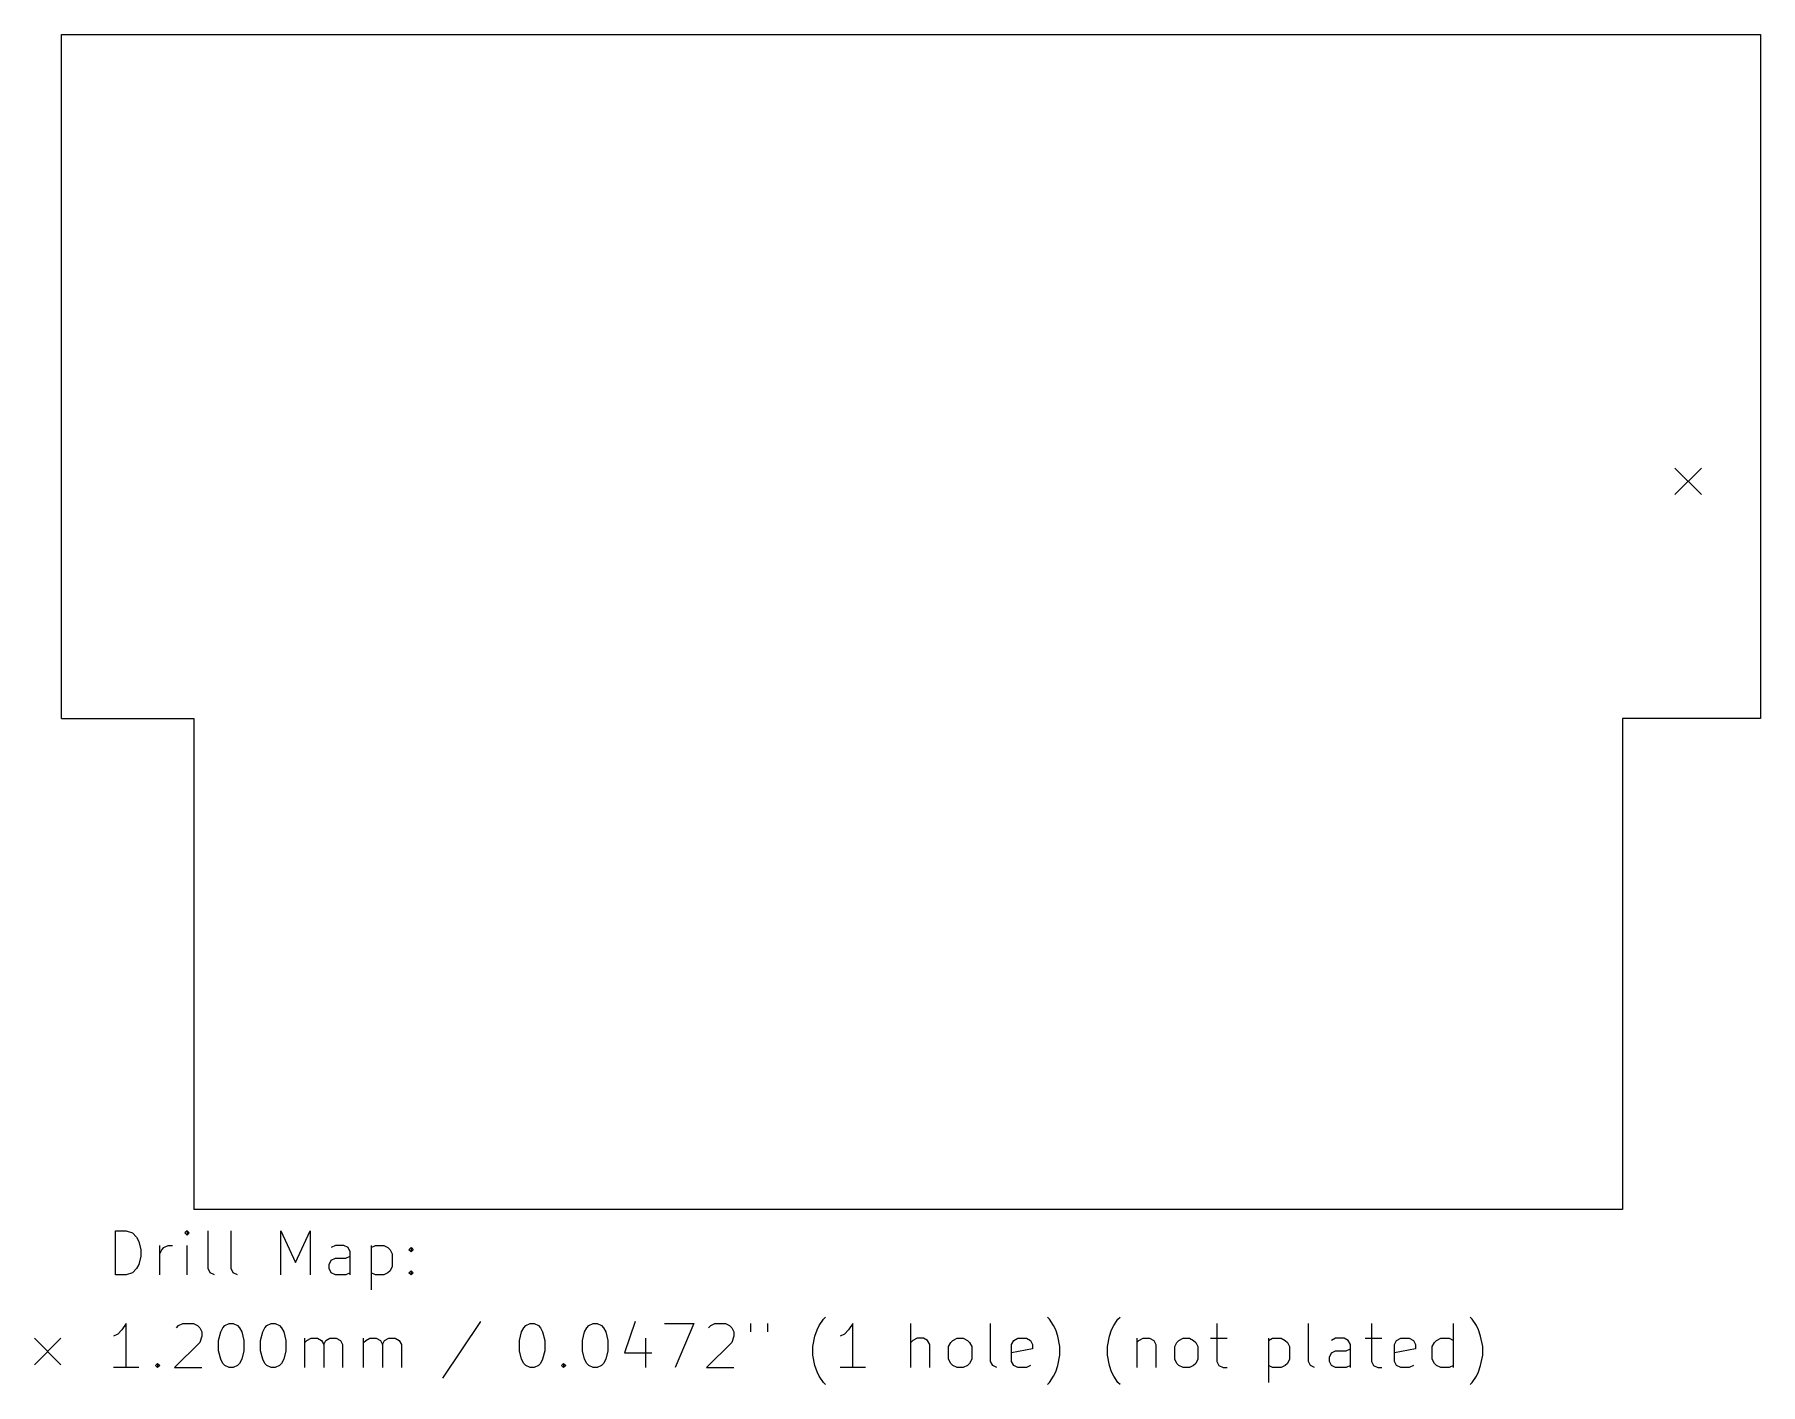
# Model space of a CAD drawing. Extents: x 122.8 to 201, y -132.2 to -71.
import ezdxf

# ---------------------------------------------------------------- set-up
doc = ezdxf.new("R2010")
doc.units = 0
doc.layers.add('BLACK', color=7, linetype='CONTINUOUS')

msp = doc.modelspace()

# ---------------------------------------------------------------- linework, layer by layer
at = {"layer": 'BLACK', "linetype": 'CONTINUOUS'}
for p, q in [((124, -93.25), (124, -71)), ((124, -71), (201, -71)), ((201, -71), (201, -93.25)), ((197.125, -90.65), (198.325, -91.85)), ((198.325, -90.65), (197.125, -91.85)), ((124, -102), (124, -93.25)), ((201, -93.25), (201, -102)), ((124, -102), (130, -102)), ((130, -102), (130, -124.25)), ((201, -102), (194.75, -102)), ((194.75, -102), (194.75, -124.25)), ((194.75, -124.25), (130, -124.25)), ((126.451, -127.21), (126.451, -125.21)), ((126.451, -125.21), (126.927, -125.21)), ((126.927, -125.21), (127.213, -125.305)), ((127.213, -125.305), (127.404, -125.495)), ((127.404, -125.495), (127.499, -125.686)), ((127.499, -125.686), (127.594, -126.067)), ((128.451, -127.21), (128.451, -125.876)), ((128.642, -125.972), (128.832, -125.876)), ((128.832, -125.876), (129.023, -125.876)), ((129.689, -125.21), (129.594, -125.305)), ((129.594, -125.305), (129.689, -125.4)), ((129.785, -125.305), (129.689, -125.21)), ((129.689, -125.21), (129.689, -125.4)), ((129.689, -125.4), (129.785, -125.305)), ((129.689, -127.21), (129.689, -125.876)), ((130.642, -126.924), (130.642, -125.21)), ((131.689, -126.924), (131.689, -125.21)), ((133.937, -127.21), (133.937, -125.21)), ((133.937, -125.21), (134.604, -126.638)), ((134.604, -126.638), (135.27, -125.21)), ((135.27, -125.21), (135.27, -127.21)), ((136.413, -125.876), (136.223, -125.972)), ((136.794, -125.876), (136.413, -125.876)), ((136.985, -125.972), (136.794, -125.876)), ((138.032, -125.876), (138.032, -127.876)), ((138.032, -125.972), (138.223, -125.876)), ((138.223, -125.876), (138.604, -125.876)), ((138.604, -125.876), (138.794, -125.972)), ((127.594, -126.353), (127.499, -126.734)), ((127.594, -126.067), (127.594, -126.353)), ((128.451, -126.257), (128.546, -126.067)), ((128.546, -126.067), (128.642, -125.972)), ((136.127, -126.734), (136.223, -126.543)), ((136.223, -126.543), (136.413, -126.448)), ((136.413, -126.448), (136.889, -126.448)), ((136.889, -126.448), (137.08, -126.353)), ((137.08, -126.162), (136.985, -125.972)), ((137.08, -127.21), (137.08, -126.162)), ((138.794, -125.972), (138.889, -126.067)), ((138.889, -126.067), (138.985, -126.257)), ((138.985, -126.257), (138.985, -126.829)), ((139.746, -126.067), (139.842, -125.972)), ((139.842, -126.162), (139.746, -126.067)), ((139.842, -125.972), (139.937, -126.067)), ((139.842, -125.972), (139.842, -126.162)), ((139.937, -126.067), (139.842, -126.162)), ((126.927, -127.21), (126.451, -127.21)), ((127.213, -127.115), (126.927, -127.21)), ((127.404, -126.924), (127.213, -127.115)), ((127.499, -126.734), (127.404, -126.924)), ((130.737, -127.115), (130.642, -126.924)), ((130.927, -127.21), (130.737, -127.115)), ((131.785, -127.115), (131.689, -126.924)), ((131.975, -127.21), (131.785, -127.115)), ((136.127, -126.924), (136.127, -126.734)), ((136.223, -127.115), (136.127, -126.924)), ((136.413, -127.21), (136.223, -127.115)), ((136.889, -127.21), (136.413, -127.21)), ((137.08, -127.115), (136.889, -127.21)), ((138.223, -127.21), (138.032, -127.115)), ((138.604, -127.21), (138.223, -127.21)), ((138.794, -127.115), (138.604, -127.21)), ((138.889, -127.019), (138.794, -127.115)), ((138.985, -126.829), (138.889, -127.019)), ((139.746, -127.115), (139.842, -127.019)), ((139.842, -127.21), (139.746, -127.115)), ((139.842, -127.019), (139.937, -127.115)), ((139.842, -127.019), (139.842, -127.21)), ((139.937, -127.115), (139.842, -127.21)), ((126.737, -129.695), (126.546, -129.886)), ((126.927, -129.41), (126.737, -129.695)), ((126.927, -131.41), (126.927, -129.41)), ((129.213, -129.6), (129.308, -129.505)), ((129.308, -129.505), (129.499, -129.41)), ((129.499, -129.41), (129.975, -129.41)), ((129.975, -129.41), (130.165, -129.505)), ((130.165, -129.505), (130.261, -129.6)), ((130.261, -129.6), (130.356, -129.791)), ((130.356, -129.791), (130.356, -129.981)), ((131.118, -130.172), (131.213, -129.791)), ((131.213, -129.791), (131.308, -129.6)), ((131.308, -129.6), (131.404, -129.505)), ((131.404, -129.505), (131.594, -129.41)), ((131.594, -129.41), (131.785, -129.41)), ((131.785, -129.41), (131.975, -129.505)), ((131.975, -129.505), (132.07, -129.6)), ((132.07, -129.6), (132.165, -129.791)), ((132.165, -129.791), (132.261, -130.172)), ((133.023, -130.172), (133.118, -129.791)), ((133.118, -129.791), (133.213, -129.6)), ((133.213, -129.6), (133.308, -129.505)), ((133.308, -129.505), (133.499, -129.41)), ((133.499, -129.41), (133.689, -129.41)), ((133.689, -129.41), (133.88, -129.505)), ((133.88, -129.505), (133.975, -129.6)), ((133.975, -129.6), (134.07, -129.791)), ((134.07, -129.791), (134.165, -130.172)), ((142.985, -129.315), (141.27, -131.886)), ((144.756, -130.172), (144.851, -129.791)), ((144.851, -129.791), (144.946, -129.6)), ((144.946, -129.6), (145.042, -129.505)), ((145.042, -129.505), (145.232, -129.41)), ((145.232, -129.41), (145.423, -129.41)), ((145.423, -129.41), (145.613, -129.505)), ((145.613, -129.505), (145.708, -129.6)), ((145.708, -129.6), (145.804, -129.791)), ((145.804, -129.791), (145.899, -130.172)), ((147.613, -130.172), (147.708, -129.791)), ((147.708, -129.791), (147.804, -129.6)), ((147.804, -129.6), (147.899, -129.505)), ((147.899, -129.505), (148.089, -129.41)), ((148.089, -129.41), (148.28, -129.41)), ((148.28, -129.41), (148.47, -129.505)), ((148.47, -129.505), (148.565, -129.6)), ((148.565, -129.6), (148.661, -129.791)), ((148.661, -129.791), (148.756, -130.172)), ((149.994, -129.315), (149.518, -130.743)), ((151.327, -129.41), (152.661, -129.41)), ((152.661, -129.41), (151.804, -131.41)), ((153.327, -129.6), (153.423, -129.505)), ((153.423, -129.505), (153.613, -129.41)), ((153.613, -129.41), (154.089, -129.41)), ((154.089, -129.41), (154.28, -129.505)), ((154.28, -129.505), (154.375, -129.6)), ((154.375, -129.6), (154.47, -129.791)), ((154.47, -129.791), (154.47, -129.981)), ((155.232, -129.41), (155.232, -129.791)), ((155.994, -129.41), (155.994, -129.791)), ((158.146, -129.981), (158.242, -129.695)), ((158.242, -129.695), (158.337, -129.505)), ((158.337, -129.505), (158.527, -129.219)), ((158.527, -129.219), (158.623, -129.124)), ((159.67, -129.695), (159.48, -129.886)), ((159.861, -129.41), (159.67, -129.695)), ((159.861, -131.41), (159.861, -129.41)), ((162.489, -131.41), (162.489, -129.41)), ((166.108, -131.124), (166.108, -129.41)), ((168.775, -129.219), (168.68, -129.124)), ((168.965, -129.505), (168.775, -129.219)), ((169.061, -129.695), (168.965, -129.505)), ((169.156, -129.981), (169.061, -129.695)), ((171.499, -129.981), (171.594, -129.695)), ((171.594, -129.695), (171.689, -129.505)), ((171.689, -129.505), (171.88, -129.219)), ((171.88, -129.219), (171.975, -129.124)), ((176.356, -129.41), (176.356, -131.124)), ((180.508, -131.124), (180.508, -129.41)), ((183.365, -129.41), (183.365, -131.124)), ((187.08, -131.41), (187.08, -129.41)), ((187.937, -129.219), (187.842, -129.124)), ((188.127, -129.505), (187.937, -129.219)), ((188.223, -129.695), (188.127, -129.505)), ((188.318, -129.981), (188.223, -129.695)), ((122.775, -130.075), (123.975, -131.275)), ((123.975, -130.075), (122.775, -131.275)), ((126.546, -129.886), (126.356, -129.981)), ((130.261, -130.267), (129.118, -131.41)), ((130.356, -129.981), (130.261, -130.267)), ((131.118, -130.648), (131.118, -130.172)), ((132.261, -130.172), (132.261, -130.648)), ((133.023, -130.648), (133.023, -130.172)), ((134.165, -130.172), (134.165, -130.648)), ((135.023, -131.41), (135.023, -130.076)), ((135.023, -130.267), (135.118, -130.172)), ((135.118, -130.172), (135.308, -130.076)), ((135.308, -130.076), (135.594, -130.076)), ((135.594, -130.076), (135.785, -130.172)), ((135.785, -130.172), (135.88, -130.362)), ((135.88, -130.362), (135.975, -130.172)), ((135.88, -130.362), (135.88, -131.41)), ((135.975, -130.172), (136.165, -130.076)), ((136.165, -130.076), (136.451, -130.076)), ((136.451, -130.076), (136.642, -130.172)), ((136.642, -130.172), (136.737, -130.362)), ((136.737, -130.362), (136.737, -131.41)), ((137.689, -131.41), (137.689, -130.076)), ((137.689, -130.267), (137.785, -130.172)), ((137.785, -130.172), (137.975, -130.076)), ((137.975, -130.076), (138.261, -130.076)), ((138.261, -130.076), (138.451, -130.172)), ((138.451, -130.172), (138.546, -130.362)), ((138.546, -130.362), (138.642, -130.172)), ((138.546, -130.362), (138.546, -131.41)), ((138.642, -130.172), (138.832, -130.076)), ((138.832, -130.076), (139.118, -130.076)), ((139.118, -130.076), (139.308, -130.172)), ((139.308, -130.172), (139.404, -130.362)), ((139.404, -130.362), (139.404, -131.41)), ((144.756, -130.648), (144.756, -130.172)), ((145.899, -130.172), (145.899, -130.648)), ((147.613, -130.648), (147.613, -130.172)), ((148.756, -130.172), (148.756, -130.648)), ((150.47, -130.076), (150.47, -131.41)), ((154.375, -130.267), (153.232, -131.41)), ((154.47, -129.981), (154.375, -130.267)), ((158.051, -130.457), (158.146, -129.981)), ((158.051, -130.838), (158.051, -130.457)), ((159.48, -129.886), (159.289, -129.981)), ((162.585, -130.172), (162.489, -130.267)), ((162.775, -130.076), (162.585, -130.172)), ((163.061, -130.076), (162.775, -130.076)), ((163.251, -130.172), (163.061, -130.076)), ((163.346, -130.362), (163.251, -130.172)), ((163.346, -131.41), (163.346, -130.362)), ((164.204, -130.457), (164.299, -130.267)), ((164.204, -131.029), (164.204, -130.457)), ((164.299, -130.267), (164.394, -130.172)), ((164.394, -130.172), (164.585, -130.076)), ((164.585, -130.076), (164.87, -130.076)), ((164.87, -130.076), (165.061, -130.172)), ((165.061, -130.172), (165.156, -130.267)), ((165.156, -130.267), (165.251, -130.457)), ((165.251, -130.457), (165.251, -131.029)), ((167.061, -130.362), (167.156, -130.172)), ((167.061, -131.124), (167.061, -130.362)), ((168.013, -130.553), (167.061, -130.743)), ((167.156, -130.172), (167.346, -130.076)), ((167.346, -130.076), (167.727, -130.076)), ((167.727, -130.076), (167.918, -130.172)), ((167.918, -130.172), (168.013, -130.362)), ((168.013, -130.362), (168.013, -130.553)), ((169.251, -130.457), (169.156, -129.981)), ((169.251, -130.838), (169.251, -130.457)), ((171.404, -130.457), (171.499, -129.981)), ((171.404, -130.838), (171.404, -130.457)), ((172.737, -130.076), (172.737, -131.41)), ((172.737, -130.267), (172.832, -130.172)), ((172.832, -130.172), (173.023, -130.076)), ((173.023, -130.076), (173.308, -130.076)), ((173.308, -130.076), (173.499, -130.172)), ((173.499, -130.172), (173.594, -130.362)), ((173.594, -130.362), (173.594, -131.41)), ((174.451, -130.457), (174.546, -130.267)), ((174.451, -131.029), (174.451, -130.457)), ((174.546, -130.267), (174.642, -130.172)), ((174.642, -130.172), (174.832, -130.076)), ((174.832, -130.076), (175.118, -130.076)), ((175.118, -130.076), (175.308, -130.172)), ((175.308, -130.172), (175.404, -130.267)), ((175.404, -130.267), (175.499, -130.457)), ((175.499, -130.457), (175.499, -131.029)), ((176.07, -130.076), (176.832, -130.076)), ((178.699, -130.076), (178.699, -132.076)), ((178.699, -130.172), (178.889, -130.076)), ((178.889, -130.076), (179.27, -130.076)), ((179.27, -130.076), (179.461, -130.172)), ((179.461, -130.172), (179.556, -130.267)), ((179.556, -130.267), (179.651, -130.457)), ((179.651, -130.457), (179.651, -131.029)), ((181.746, -130.076), (181.556, -130.172)), ((182.127, -130.076), (181.746, -130.076)), ((182.318, -130.172), (182.127, -130.076)), ((182.223, -130.648), (182.413, -130.553)), ((182.413, -130.362), (182.318, -130.172)), ((182.413, -131.41), (182.413, -130.362)), ((183.08, -130.076), (183.842, -130.076)), ((184.413, -130.362), (184.508, -130.172)), ((184.413, -131.124), (184.413, -130.362)), ((185.365, -130.553), (184.413, -130.743)), ((184.508, -130.172), (184.699, -130.076)), ((184.699, -130.076), (185.08, -130.076)), ((185.08, -130.076), (185.27, -130.172)), ((185.27, -130.172), (185.365, -130.362)), ((185.365, -130.362), (185.365, -130.553)), ((186.127, -130.457), (186.223, -130.267)), ((186.127, -131.029), (186.127, -130.457)), ((186.223, -130.267), (186.318, -130.172)), ((186.318, -130.172), (186.508, -130.076)), ((186.508, -130.076), (186.889, -130.076)), ((186.889, -130.076), (187.08, -130.172)), ((188.413, -130.457), (188.318, -129.981)), ((188.413, -130.838), (188.413, -130.457)), ((127.499, -131.41), (126.356, -131.41)), ((128.261, -131.315), (128.356, -131.219)), ((128.356, -131.41), (128.261, -131.315)), ((128.356, -131.219), (128.451, -131.315)), ((128.356, -131.219), (128.356, -131.41)), ((128.451, -131.315), (128.356, -131.41)), ((129.118, -131.41), (130.356, -131.41)), ((131.213, -131.029), (131.118, -130.648)), ((131.308, -131.219), (131.213, -131.029)), ((131.404, -131.315), (131.308, -131.219)), ((131.594, -131.41), (131.404, -131.315)), ((131.785, -131.41), (131.594, -131.41)), ((131.975, -131.315), (131.785, -131.41)), ((132.07, -131.219), (131.975, -131.315)), ((132.165, -131.029), (132.07, -131.219)), ((132.261, -130.648), (132.165, -131.029)), ((133.118, -131.029), (133.023, -130.648)), ((133.213, -131.219), (133.118, -131.029)), ((133.308, -131.315), (133.213, -131.219)), ((133.499, -131.41), (133.308, -131.315)), ((133.689, -131.41), (133.499, -131.41)), ((133.88, -131.315), (133.689, -131.41)), ((133.975, -131.219), (133.88, -131.315)), ((134.07, -131.029), (133.975, -131.219)), ((134.165, -130.648), (134.07, -131.029)), ((144.851, -131.029), (144.756, -130.648)), ((144.946, -131.219), (144.851, -131.029)), ((145.042, -131.315), (144.946, -131.219)), ((145.232, -131.41), (145.042, -131.315)), ((145.423, -131.41), (145.232, -131.41)), ((145.613, -131.315), (145.423, -131.41)), ((145.708, -131.219), (145.613, -131.315)), ((145.804, -131.029), (145.708, -131.219)), ((145.899, -130.648), (145.804, -131.029)), ((146.661, -131.315), (146.756, -131.219)), ((146.756, -131.41), (146.661, -131.315)), ((146.756, -131.219), (146.851, -131.315)), ((146.756, -131.219), (146.756, -131.41)), ((146.851, -131.315), (146.756, -131.41)), ((147.708, -131.029), (147.613, -130.648)), ((147.804, -131.219), (147.708, -131.029)), ((147.899, -131.315), (147.804, -131.219)), ((148.089, -131.41), (147.899, -131.315)), ((148.28, -131.41), (148.089, -131.41)), ((148.47, -131.315), (148.28, -131.41)), ((148.565, -131.219), (148.47, -131.315)), ((148.661, -131.029), (148.565, -131.219)), ((148.756, -130.648), (148.661, -131.029)), ((149.518, -130.743), (150.756, -130.743)), ((153.232, -131.41), (154.47, -131.41)), ((158.146, -131.315), (158.051, -130.838)), ((158.242, -131.6), (158.146, -131.315)), ((160.432, -131.41), (159.289, -131.41)), ((164.299, -131.219), (164.204, -131.029)), ((164.394, -131.315), (164.299, -131.219)), ((164.585, -131.41), (164.394, -131.315)), ((164.87, -131.41), (164.585, -131.41)), ((165.061, -131.315), (164.87, -131.41)), ((165.156, -131.219), (165.061, -131.315)), ((165.251, -131.029), (165.156, -131.219)), ((166.204, -131.315), (166.108, -131.124)), ((166.394, -131.41), (166.204, -131.315)), ((167.156, -131.315), (167.061, -131.124)), ((167.346, -131.41), (167.156, -131.315)), ((167.727, -131.41), (167.346, -131.41)), ((167.918, -131.315), (167.727, -131.41)), ((169.061, -131.6), (169.156, -131.315)), ((169.156, -131.315), (169.251, -130.838)), ((171.499, -131.315), (171.404, -130.838)), ((171.594, -131.6), (171.499, -131.315)), ((174.546, -131.219), (174.451, -131.029)), ((174.642, -131.315), (174.546, -131.219)), ((174.832, -131.41), (174.642, -131.315)), ((175.118, -131.41), (174.832, -131.41)), ((175.308, -131.315), (175.118, -131.41)), ((175.404, -131.219), (175.308, -131.315)), ((175.499, -131.029), (175.404, -131.219)), ((176.356, -131.124), (176.451, -131.315)), ((176.451, -131.315), (176.642, -131.41)), ((176.642, -131.41), (176.832, -131.41)), ((178.889, -131.41), (178.699, -131.315)), ((179.27, -131.41), (178.889, -131.41)), ((179.461, -131.315), (179.27, -131.41)), ((179.556, -131.219), (179.461, -131.315)), ((179.651, -131.029), (179.556, -131.219)), ((180.604, -131.315), (180.508, -131.124)), ((180.794, -131.41), (180.604, -131.315)), ((181.461, -130.934), (181.556, -130.743)), ((181.461, -131.124), (181.461, -130.934)), ((181.556, -131.315), (181.461, -131.124)), ((181.556, -130.743), (181.746, -130.648)), ((181.746, -131.41), (181.556, -131.315)), ((181.746, -130.648), (182.223, -130.648)), ((182.223, -131.41), (181.746, -131.41)), ((182.413, -131.315), (182.223, -131.41)), ((183.365, -131.124), (183.461, -131.315)), ((183.461, -131.315), (183.651, -131.41)), ((183.651, -131.41), (183.842, -131.41)), ((184.508, -131.315), (184.413, -131.124)), ((184.699, -131.41), (184.508, -131.315)), ((185.08, -131.41), (184.699, -131.41)), ((185.27, -131.315), (185.08, -131.41)), ((186.223, -131.219), (186.127, -131.029)), ((186.318, -131.315), (186.223, -131.219)), ((186.508, -131.41), (186.318, -131.315)), ((186.889, -131.41), (186.508, -131.41)), ((187.08, -131.315), (186.889, -131.41)), ((188.223, -131.6), (188.318, -131.315)), ((188.318, -131.315), (188.413, -130.838)), ((158.337, -131.791), (158.242, -131.6)), ((158.527, -132.076), (158.337, -131.791)), ((158.623, -132.172), (158.527, -132.076)), ((168.68, -132.172), (168.775, -132.076)), ((168.775, -132.076), (168.965, -131.791)), ((168.965, -131.791), (169.061, -131.6)), ((171.689, -131.791), (171.594, -131.6)), ((171.88, -132.076), (171.689, -131.791)), ((171.975, -132.172), (171.88, -132.076)), ((187.842, -132.172), (187.937, -132.076)), ((187.937, -132.076), (188.127, -131.791)), ((188.127, -131.791), (188.223, -131.6))]:
    msp.add_line(p, q, dxfattribs=at)

doc.saveas('drawing.dxf')
